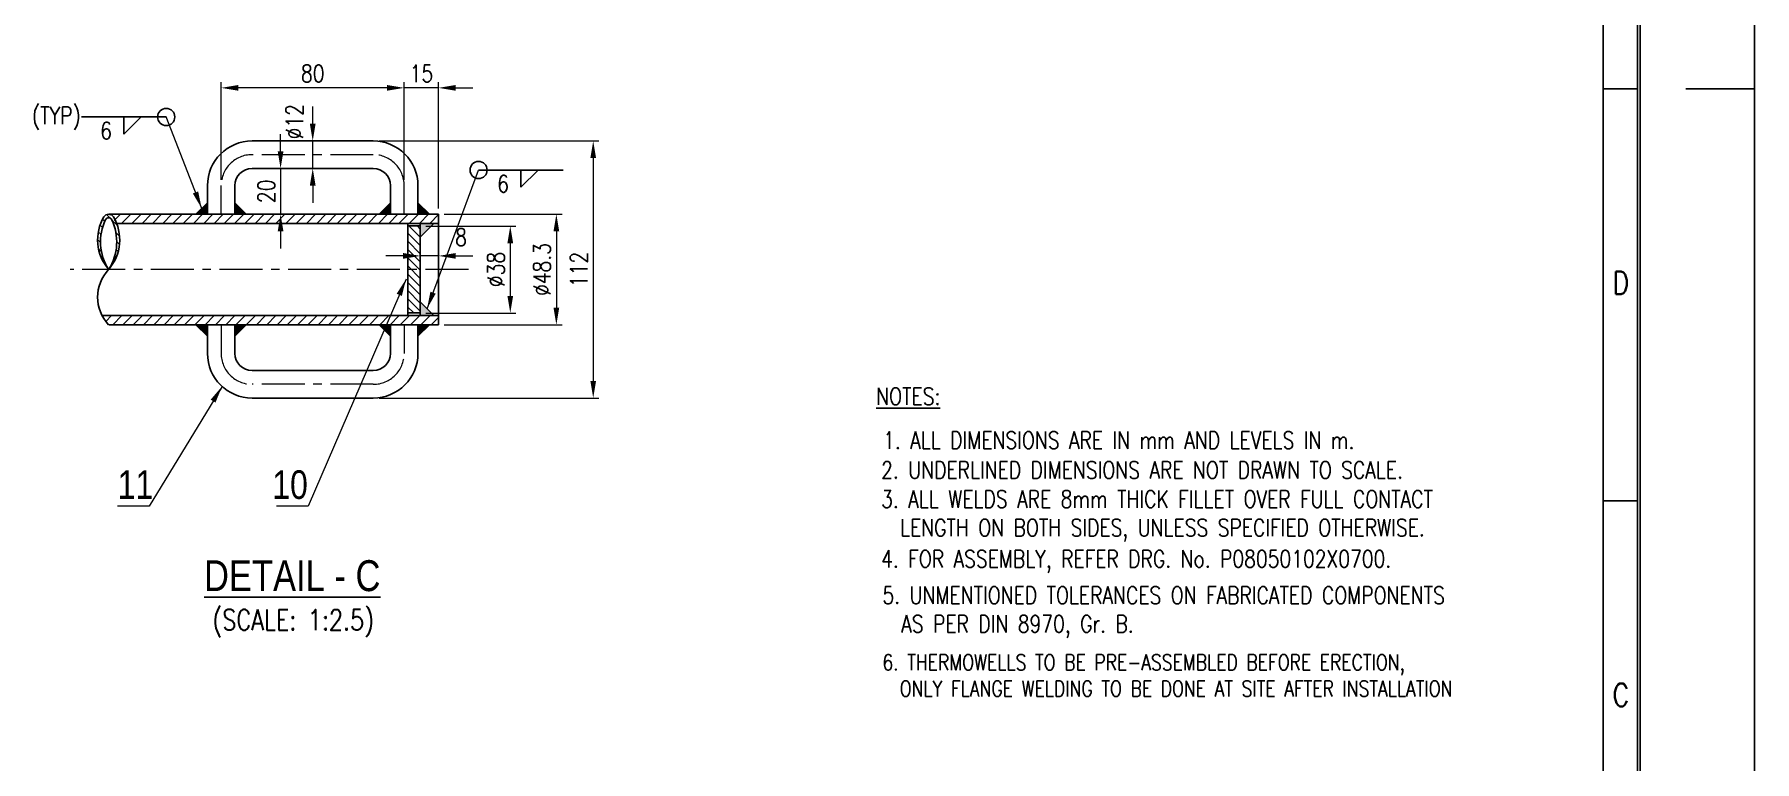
# Model space of a CAD drawing. Header units: millimetres. Extents: x -312754 to 97760, y -187476 to 33287.
# Drawn here: x 96256 to 97760, y 195 to 830 of the extents above; entities that cross this region are included whole.
import ezdxf
from ezdxf.enums import TextEntityAlignment as Align

# ---------------------------------------------------------------- set-up
doc = ezdxf.new("R2010")
doc.units = ezdxf.units.MM
doc.header["$LTSCALE"] = 6
doc.linetypes.add('CENTER', pattern=[2, 1.25, -0.25, 0.25, -0.25])
doc.layers.get('0').update_dxf_attribs({"lineweight": 25})
doc.layers.add('CENTRE', color=1, linetype='CENTER', lineweight=0)
doc.layers.add('NO9', color=9, linetype='Continuous', lineweight=0)
doc.styles.add('arial', font='arial.ttf', dxfattribs={"width": 0.8})
doc.styles.add('ROMANS', font='romans.shx', dxfattribs={"width": 0.8})
doc.styles.add('RS', font='ROMANS.SHX', dxfattribs={"width": 0.8})
doc.styles.add('style2', font='simplex.shx', dxfattribs={"width": 0.8, "height": 3})
doc.dimstyles.new('5 DIMx2', dxfattribs={"dimscale": 5, "dimtxt": 3, "dimasz": 3, "dimexe": 1, "dimexo": 1, "dimgap": 1, "dimtad": 1, "dimdec": 0, "dimlfac": 0.5, "dimzin": 12, "dimdsep": 46, "dimtxsty": 'ROMANS', "dimcen": 0, "dimclrd": 3, "dimclre": 3, "dimclrt": 2, "dimazin": 3, "dimtfac": 1, "dimtdec": 0, "dimtmove": 2, "dimatfit": 3, "dimfxl": 1, "dimtolj": 1, "dimtzin": 0, "dimlwd": 15, "dimlwe": 15, "dimarcsym": 0})

# ---------------------------------------------------------------- blocks, each defined once
blk = doc.blocks.new('ids-mme  A1')
at = {"color": 9}
for p, q in [((0, -594), (0, 0)), ((0, -297), (-12, -297))]:
    blk.add_line(p, q, dxfattribs=at)
at = {"color": 7}
for p, q in [((-20.5, -14), (-20.5, -580)), ((-20, -13.5), (-20, -580.5)), ((-26.5, -20), (-26.5, -580)), ((-20.5, -297), (-26.5, -297)), ((-20.5, -369), (-26.5, -369))]:
    blk.add_line(p, q, dxfattribs=at)
at = {"color": 7, "style": 'style2', "width": 0.8}
for s, p in [('D', (-24.82, -332.91)), ('C', (-24.82, -404.91))]:
    blk.add_text(s, height=4, dxfattribs=at).set_placement(p)
blk = doc.blocks.new('PIPE END')
at = {"ltscale": 5}
h = blk.add_hatch(dxfattribs=at)
h.set_pattern_fill('ANSI31', color=9, scale=0.17, style=0)
h.set_pattern_definition([(45, (-2479.7776, -598.8449), (-0.38166089, 0.38166089), [])])
h.paths.add_polyline_path([(5, 0, -0.259744), (9.5, 0.28, -0.655846), (9.5, -0.28, -0.258396), (5, 0, 0.323902), (9.76, -0.43, 0.557237), (9.76, 0.43, 0.323902)])
for centre, radius, start, end in [((2.5, -2.62), 3.62, 46.3968, 133.6032), ((7.68, -3.08), 4.08, 59.2069, 130.9958), ((7.5, -3.9), 4.64, 64.3756, 122.6175), ((7.5, 3.93), 4.66, 237.5273, 295.4797), ((7.68, 3.08), 4.08, 229.0042, 300.7931), ((9.38, 0), 0.3, 293.4826, 66.5174), ((9.5, 0), 0.5, 301.7437, 58.2563)]:
    blk.add_arc(centre, radius, start, end, dxfattribs=at)
blk = doc.blocks.new('*D66')
at = {"color": 3, "lineweight": 15, "ltscale": 5, "transparency": 16777216}
for p, q in [((96614.8, 673.3), (96717.8, 673.3)), ((96712.8, 658.3), (96712.8, 591.7)), ((96614.8, 576.7), (96717.8, 576.7))]:
    blk.add_line(p, q, dxfattribs=at)
at = {"color": 3, "ltscale": 5, "transparency": 16777216}
for points in [[(96710.3, 658.3), (96715.3, 658.3), (96712.8, 673.3)], [(96710.3, 591.7), (96715.3, 591.7), (96712.8, 576.7)]]:
    blk.add_solid(points, dxfattribs=at)
at = {"layer": 'Defpoints', "color": 0, "ltscale": 5, "transparency": 16777216}
for p in [(96609.8, 673.3), (96609.8, 576.7), (96712.8, 576.7)]:
    blk.add_point(p, dxfattribs=at)
at = {"color": 2, "ltscale": 5, "transparency": 16777216, "insert": (96700.3, 625), "char_height": 15, "attachment_point": 5, "rotation": 90, "style": 'ROMANS'}
blk.add_mtext('\\A1;%%C48.3', dxfattribs=at)
blk = doc.blocks.new('*D67')
at = {"color": 3, "lineweight": 15, "ltscale": 5, "transparency": 16777216}
for p, q in [((96557.8, 737.3), (96750, 737.3)), ((96745, 722.3), (96745, 527.7)), ((96557.8, 512.7), (96750, 512.7))]:
    blk.add_line(p, q, dxfattribs=at)
at = {"color": 3, "ltscale": 5, "transparency": 16777216}
for points in [[(96742.5, 722.3), (96747.5, 722.3), (96745, 737.3)], [(96742.5, 527.7), (96747.5, 527.7), (96745, 512.7)]]:
    blk.add_solid(points, dxfattribs=at)
at = {"layer": 'Defpoints', "color": 0, "ltscale": 5, "transparency": 16777216}
for p in [(96552.8, 737.3), (96552.8, 512.7), (96745, 512.7)]:
    blk.add_point(p, dxfattribs=at)
at = {"color": 2, "ltscale": 5, "transparency": 16777216, "insert": (96732.5, 625), "char_height": 15, "attachment_point": 5, "rotation": 90, "style": 'ROMANS'}
blk.add_mtext('\\A1;112', dxfattribs=at)
blk = doc.blocks.new('*D68')
at = {"color": 3, "lineweight": 15, "ltscale": 5, "transparency": 16777216}
for p, q in [((96499.8, 752.3), (96499.8, 767.3)), ((96499.8, 713.3), (96499.8, 737.3)), ((96499.8, 698.3), (96499.8, 683.3))]:
    blk.add_line(p, q, dxfattribs=at)
at = {"color": 3, "ltscale": 5, "transparency": 16777216}
for points in [[(96497.3, 752.3), (96502.3, 752.3), (96499.8, 737.3)], [(96497.3, 698.3), (96502.3, 698.3), (96499.8, 713.3)]]:
    blk.add_solid(points, dxfattribs=at)
at = {"layer": 'Defpoints', "color": 0, "ltscale": 5, "transparency": 16777216}
for p in [(96499.8, 737.3), (96499.8, 737.3), (96499.8, 713.3)]:
    blk.add_point(p, dxfattribs=at)
at = {"color": 2, "ltscale": 5, "transparency": 16777216, "insert": (96483.8, 754.1), "char_height": 15, "attachment_point": 5, "rotation": 90, "style": 'ROMANS'}
blk.add_mtext('\\A1;%%C12', dxfattribs=at)
blk = doc.blocks.new('*D69')
at = {"color": 3, "lineweight": 15, "ltscale": 5, "transparency": 16777216}
for p, q in [((96598.8, 663), (96677.5, 663)), ((96672.5, 648), (96672.5, 602)), ((96598.8, 587), (96677.5, 587))]:
    blk.add_line(p, q, dxfattribs=at)
at = {"color": 3, "ltscale": 5, "transparency": 16777216}
for points in [[(96670, 648), (96675, 648), (96672.5, 663)], [(96670, 602), (96675, 602), (96672.5, 587)]]:
    blk.add_solid(points, dxfattribs=at)
at = {"layer": 'Defpoints', "color": 0, "ltscale": 5, "transparency": 16777216}
for p in [(96593.8, 663), (96593.8, 587), (96672.5, 587)]:
    blk.add_point(p, dxfattribs=at)
at = {"color": 2, "ltscale": 5, "transparency": 16777216, "insert": (96660, 625), "char_height": 15, "attachment_point": 5, "rotation": 90, "style": 'ROMANS'}
blk.add_mtext('\\A1;%%C38', dxfattribs=at)
blk = doc.blocks.new('*D70')
at = {"color": 3, "lineweight": 15, "ltscale": 5, "transparency": 16777216}
for p, q in [((96564.8, 783.7), (96549.8, 783.7)), ((96579.8, 703.3), (96579.8, 788.7)), ((96609.8, 783.7), (96579.8, 783.7)), ((96609.8, 678.3), (96609.8, 788.7)), ((96624.8, 783.7), (96639.8, 783.7))]:
    blk.add_line(p, q, dxfattribs=at)
at = {"color": 3, "ltscale": 5, "transparency": 16777216}
for points in [[(96564.8, 786.2), (96564.8, 781.2), (96579.8, 783.7)], [(96624.8, 786.2), (96624.8, 781.2), (96609.8, 783.7)]]:
    blk.add_solid(points, dxfattribs=at)
at = {"layer": 'Defpoints', "color": 0, "ltscale": 5, "transparency": 16777216}
for p in [(96579.8, 783.7), (96579.8, 698.3), (96609.8, 673.3)]:
    blk.add_point(p, dxfattribs=at)
at = {"color": 2, "ltscale": 5, "transparency": 16777216, "insert": (96594.8, 796.2), "char_height": 15, "attachment_point": 5, "style": 'ROMANS'}
blk.add_mtext('\\A1;15', dxfattribs=at)
blk = doc.blocks.new('*D71')
at = {"color": 3, "lineweight": 15, "ltscale": 5, "transparency": 16777216}
for p, q in [((96578.8, 636.9), (96563.8, 636.9)), ((96593.8, 630), (96593.8, 641.9)), ((96609.8, 636.9), (96593.8, 636.9)), ((96609.8, 630), (96609.8, 641.9)), ((96624.8, 636.9), (96639.8, 636.9))]:
    blk.add_line(p, q, dxfattribs=at)
at = {"color": 3, "ltscale": 5, "transparency": 16777216}
for points in [[(96578.8, 639.4), (96578.8, 634.4), (96593.8, 636.9)], [(96624.8, 639.4), (96624.8, 634.4), (96609.8, 636.9)]]:
    blk.add_solid(points, dxfattribs=at)
at = {"layer": 'Defpoints', "color": 0, "ltscale": 5, "transparency": 16777216}
for p in [(96593.8, 636.9), (96593.8, 625), (96609.8, 625)]:
    blk.add_point(p, dxfattribs=at)
at = {"color": 2, "ltscale": 5, "transparency": 16777216, "insert": (96629.5, 653.2), "char_height": 15, "attachment_point": 5, "style": 'ROMANS'}
blk.add_mtext('\\A1;8', dxfattribs=at)
blk = doc.blocks.new('*D73')
at = {"color": 3, "lineweight": 15, "ltscale": 5, "transparency": 16777216}
for p, q in [((96419.8, 703.3), (96419.8, 788.7)), ((96564.8, 783.7), (96434.8, 783.7)), ((96579.8, 703.3), (96579.8, 788.7))]:
    blk.add_line(p, q, dxfattribs=at)
at = {"color": 3, "ltscale": 5, "transparency": 16777216}
for points in [[(96434.8, 786.2), (96434.8, 781.2), (96419.8, 783.7)], [(96564.8, 786.2), (96564.8, 781.2), (96579.8, 783.7)]]:
    blk.add_solid(points, dxfattribs=at)
at = {"layer": 'Defpoints', "color": 0, "ltscale": 5, "transparency": 16777216}
for p in [(96419.8, 783.7), (96419.8, 698.3), (96579.8, 698.3)]:
    blk.add_point(p, dxfattribs=at)
at = {"color": 2, "ltscale": 5, "transparency": 16777216, "insert": (96499.8, 796.2), "char_height": 15, "attachment_point": 5, "style": 'ROMANS'}
blk.add_mtext('\\A1;80', dxfattribs=at)
blk = doc.blocks.new('*D74')
at = {"color": 3, "lineweight": 15, "ltscale": 5, "transparency": 16777216}
for p, q in [((96471.7, 728.3), (96471.7, 743.3)), ((96494.8, 713.3), (96466.7, 713.3)), ((96471.7, 713.3), (96471.7, 673.3)), ((96494.8, 673.3), (96466.7, 673.3)), ((96471.7, 658.3), (96471.7, 643.3))]:
    blk.add_line(p, q, dxfattribs=at)
at = {"color": 3, "ltscale": 5, "transparency": 16777216}
for points in [[(96469.2, 728.3), (96474.2, 728.3), (96471.7, 713.3)], [(96469.2, 658.3), (96474.2, 658.3), (96471.7, 673.3)]]:
    blk.add_solid(points, dxfattribs=at)
at = {"layer": 'Defpoints', "color": 0, "ltscale": 5, "transparency": 16777216}
for p in [(96499.8, 713.3), (96471.7, 673.3), (96499.8, 673.3)]:
    blk.add_point(p, dxfattribs=at)
at = {"color": 2, "ltscale": 5, "transparency": 16777216, "insert": (96459.2, 693.3), "char_height": 15, "attachment_point": 5, "rotation": 90, "style": 'ROMANS'}
blk.add_mtext('\\A1;20', dxfattribs=at)

msp = doc.modelspace()

# ---------------------------------------------------------------- hatches: boundary and pattern name
at = {"ltscale": 5}
for points in [[(96407.7545, 683.319), (96397.7545, 673.319), (96407.7545, 673.319)], [(96431.7545, 683.319), (96441.7545, 673.319), (96431.7545, 673.319)], [(96567.7545, 683.319), (96557.7545, 673.319), (96567.7545, 673.319)], [(96591.7545, 683.319), (96601.7545, 673.319), (96591.7545, 673.319)], [(96407.7545, 566.719), (96397.7545, 576.719), (96407.7545, 576.719)], [(96431.7545, 566.719), (96441.7545, 576.719), (96431.7545, 576.719)], [(96567.7545, 566.719), (96557.7545, 576.719), (96567.7545, 576.719)], [(96591.7545, 566.719), (96601.7545, 576.719), (96591.7545, 576.719)]]:
    msp.add_hatch(color=256, dxfattribs=at).paths.add_polyline_path(points)
h = msp.add_hatch(dxfattribs=at)
h.set_pattern_fill('ANSI31', color=256, scale=2, style=0)
h.set_pattern_definition([(45, (-98647.987, 7659.5627), (-4.49012806, 4.49012806), [])])
edge = h.paths.add_edge_path()
edge.add_line((96609.7545, 673.319), (96321.8851, 673.319))
edge.add_ellipse((96321.4157, 668.489), major_axis=(3.4153, 3.4153), ratio=1, start_angle=346.7436643, end_angle=404.9993998, ccw=False)
edge.add_ellipse((96291.682, 650.8623), major_axis=(27.8565, 27.8565), ratio=1, start_angle=336.528735, end_angle=345.7930952, ccw=False)
edge.add_line((96328.3286, 665.319), (96609.7545, 665.319))
edge.add_line((96609.7545, 665.319), (96609.7545, 673.319))
edge = h.paths.add_edge_path()
edge.add_line((96609.7545, 584.719), (96315.7022, 584.719))
edge.add_ellipse((96346.7729, 600.869), major_axis=(24.7609, 24.7609), ratio=1, start_angle=162.4646695, end_angle=178.603244)
edge.add_line((96321.4157, 576.719), (96609.7545, 576.719))
edge.add_line((96609.7545, 576.719), (96609.7545, 584.719))
h = msp.add_hatch(color=256, dxfattribs=at)
h.paths.add_polyline_path([(96605.7545, 665.319), (96593.7545, 665.319), (96593.7545, 653.319)])
h.paths.add_polyline_path([(96593.7545, 596.719), (96593.7545, 584.719), (96605.7545, 584.719)])
at = {"layer": 'NO9', "ltscale": 5}
h = msp.add_hatch(dxfattribs=at)
h.set_pattern_fill('ANSI31', color=256, scale=1.6, angle=90, style=0)
h.set_pattern_definition([(135, (-99037.3167, 12735.0164), (-3.59210245, -3.59210245), [])])
h.paths.add_polyline_path([(96593.7545, 663.019), (96582.9545, 663.019), (96582.9545, 625.019), (96593.7545, 625.019)])
h.paths.add_polyline_path([(96593.7545, 625.019), (96582.9545, 625.019), (96582.9545, 587.019), (96593.7545, 587.019)])

# ---------------------------------------------------------------- linework, layer by layer
for p, q in [((96371.7371, 758.2496), (96297.7432, 758.2496)), ((96718.7965, 711.9249), (96644.8025, 711.9249))]:
    msp.add_line(p, q)
at = {"ltscale": 5}
for p, q in [((96446.7545, 737.319), (96552.7545, 737.319)), ((96446.7545, 713.319), (96552.7545, 713.319)), ((96407.7545, 673.319), (96407.7545, 698.319)), ((96431.7545, 673.319), (96431.7545, 698.319)), ((96567.7545, 673.319), (96567.7545, 698.319)), ((96591.7545, 673.319), (96591.7545, 698.319)), ((96397.7545, 673.319), (96407.7545, 683.319)), ((96441.7545, 673.319), (96431.7545, 683.319)), ((96557.7545, 673.319), (96567.7545, 683.319)), ((96601.7545, 673.319), (96591.7545, 683.319)), ((96321.4157, 673.319), (96609.7545, 673.319)), ((96328.3286, 665.319), (96609.7545, 665.319)), ((96582.9545, 665.319), (96582.9545, 584.719)), ((96593.7545, 663.019), (96582.9545, 663.019)), ((96593.7545, 665.319), (96593.7545, 584.719)), ((96593.7545, 653.319), (96605.7545, 665.319)), ((96609.7545, 576.719), (96609.7545, 673.319)), ((96593.7545, 587.019), (96582.9545, 587.019)), ((96593.7545, 596.719), (96605.7545, 584.719)), ((96315.7022, 584.719), (96609.7545, 584.719)), ((96321.4157, 576.719), (96609.7545, 576.719)), ((96397.7545, 576.719), (96407.7545, 566.719)), ((96407.7545, 576.719), (96407.7545, 551.719)), ((96431.7545, 576.719), (96431.7545, 551.719)), ((96441.7545, 576.719), (96431.7545, 566.719)), ((96557.7545, 576.719), (96567.7545, 566.719)), ((96567.7545, 576.719), (96567.7545, 551.719)), ((96591.7545, 576.719), (96591.7545, 551.719)), ((96601.7545, 576.719), (96591.7545, 566.719)), ((96446.7545, 536.719), (96552.7545, 536.719)), ((96446.7545, 512.719), (96552.7545, 512.719))]:
    msp.add_line(p, q, dxfattribs=at)
for points in [[(96334.7127, 743.2496), (96349.7127, 758.2496), (96334.7127, 758.2496)], [(96681.7721, 696.9249), (96696.7721, 711.9249), (96681.7721, 711.9249)]]:
    msp.add_lwpolyline(points, close=True)
for centre in [(96371.7371, 758.2496), (96644.8025, 711.9249)]:
    msp.add_circle(centre, 7.5)
for centre, radius, start, end in [((96446.7545, 698.319), 39, 90, 180), ((96552.7545, 698.319), 39, 0, 90), ((96446.7545, 698.319), 15, 90, 180), ((96552.7545, 698.319), 15, 0, 90), ((96446.7545, 551.719), 39, 180, 270), ((96446.7545, 551.719), 15, 180, 270), ((96552.7545, 551.719), 15, 270, 0), ((96552.7545, 551.719), 39, 270, 0)]:
    msp.add_arc(centre, radius, start, end, dxfattribs=at)
at = {"layer": 'CENTRE', "ltscale": 5}
for p, q in [((96552.7545, 725.319), (96446.7545, 725.319)), ((96419.7545, 673.319), (96419.7545, 698.319)), ((96579.7545, 673.319), (96579.7545, 698.319)), ((96635.8661, 625.019), (96287.6491, 625.019)), ((96419.7545, 576.719), (96419.7545, 551.719)), ((96579.7545, 576.719), (96579.7545, 551.719)), ((96552.7545, 524.719), (96446.7545, 524.719))]:
    msp.add_line(p, q, dxfattribs=at)
for centre, start, end in [((96446.7545, 698.319), 90, 180), ((96552.7545, 698.319), 0, 90), ((96446.7545, 551.719), 180, 270), ((96552.7545, 551.719), 270, 0)]:
    msp.add_arc(centre, 27, start, end, dxfattribs=at)

# ---------------------------------------------------------------- block references
at = {"xscale": 5, "yscale": 5, "zscale": 5}
msp.add_blockref('ids-mme  A1', (97760.2987, 2267.92), dxfattribs=at)
at = {"xscale": 9.660000000032596, "yscale": 9.660000000003492, "zscale": 9.65999999999767, "rotation": 90}
msp.add_blockref('PIPE END', (96321.4157, 576.719), dxfattribs=at)

# ---------------------------------------------------------------- texts
at = {"ltscale": 5, "style": 'arial', "width": 0.8}
for s, height, p in [('11', 25, (96344.8579, 437.0703)), ('10', 25, (96479.9865, 437.0703)), ('%%UDETAIL - C', 27, (96481.8829, 357.5323))]:
    msp.add_text(s, height=height, dxfattribs=at).set_placement(p, align=Align.MIDDLE_CENTER)
at = {"style": 'ROMANS'}
for s, insert, char_height, attachment_point in [('(TYP)', (96275.7726, 757.0749), 15, 5), ('6', (96319.1733, 746.2312), 15, 5), ('6', (96666.2327, 699.9065), 15, 5), ('5. UNMENTIONED TOLERANCES ON FABRICATED COMPONENTS \\P  AS PER DIN 8970, Gr. B.', (96997.8704, 325.6481), 15, 4), ('(SCALE: 1:2.5)', (96482.7559, 315.8849), 18, 5), ('{\\H0.9167x;6. THERMOWELLS TO BE PRE-ASSEMBLED BEFORE ERECTION, \\P  ONLY FLANGE WELDING TO BE DONE AT SITE AFTER INSTALLATION}', (96997.8704, 270.3276), 15, 4)]:
    msp.add_mtext(s, dxfattribs=dict(at, insert=insert, char_height=char_height, attachment_point=attachment_point))
at = {"color": 7, "char_height": 15, "style": 'RS'}
for s, insert, attachment_point in [('{\\LNOTES:}', (97020.4206, 514.2668), 5), ('1. ALL DIMENSIONS ARE IN mm AND LEVELS IN m.', (96998.4595, 475.9066), 4), ('2. UNDERLINED DIMENSIONS ARE NOT DRAWN TO SCALE.', (96996.7368, 449.8391), 4), ('3. ALL WELDS ARE 8mm THICK FILLET OVER FULL CONTACT\\P  LENGTH ON BOTH SIDES, UNLESS SPECIFIED OTHERWISE.', (96996.7558, 409.6512), 4), ('4. FOR ASSEMBLY, REFER DRG. No. P08050102X0700.', (96996.7558, 369.9401), 4)]:
    msp.add_mtext(s, dxfattribs=dict(at, insert=insert, attachment_point=attachment_point))

# ---------------------------------------------------------------- dimensions: what is measured, and where the dimension line sits
at = {"ltscale": 5}
dim = msp.add_linear_dim(base=(96419.7545, 783.7138), p1=(96579.7545, 698.319), p2=(96419.7545, 698.319), dimstyle='5 DIMx2', override={"dimdec": 1}, dxfattribs=at)
dim.commit()
dim.dimension.update_dxf_attribs({"geometry": '*D73', "text_midpoint": (96499.7545, 796.2138)})
dim = msp.add_linear_dim(base=(96579.7545, 783.7138), p1=(96609.7545, 673.319), p2=(96579.7545, 698.319), dimstyle='5 DIMx2', dxfattribs=at)
dim.commit()
dim.dimension.update_dxf_attribs({"geometry": '*D70', "text_midpoint": (96594.7545, 796.2138)})
dim = msp.add_linear_dim(base=(96499.7545, 737.319), p1=(96499.7545, 713.319), p2=(96499.7545, 737.319), angle=90, text='%%C<>', dimstyle='5 DIMx2', override={"dimdec": 1}, dxfattribs=at)
dim.commit()
dim.dimension.update_dxf_attribs({"geometry": '*D68', "text_midpoint": (96483.7545, 754.1011), "dimtype": 160})
dim = msp.add_linear_dim(base=(96471.7206, 673.319), p1=(96499.7545, 713.319), p2=(96499.7545, 673.319), angle=90, dimstyle='5 DIMx2', override={"dimdec": 1}, dxfattribs=at)
dim.commit()
dim.dimension.update_dxf_attribs({"geometry": '*D74', "text_midpoint": (96459.2206, 693.319)})
dim = msp.add_linear_dim(base=(96745.0352, 512.719), p1=(96552.7545, 737.319), p2=(96552.7545, 512.719), angle=90, dimstyle='5 DIMx2', dxfattribs=at)
dim.commit()
dim.dimension.update_dxf_attribs({"geometry": '*D67', "text_midpoint": (96732.5352, 625.019)})
dim = msp.add_linear_dim(base=(96593.7545, 636.9033), p1=(96609.7545, 625.019), p2=(96593.7545, 625.019), dimstyle='5 DIMx2', dxfattribs=at)
dim.commit()
dim.dimension.update_dxf_attribs({"geometry": '*D71', "text_midpoint": (96629.4916, 653.2263), "dimtype": 160})
for base, p1, p2, picture, middle in [((96672.5225, 587.019), (96593.7545, 663.019), (96593.7545, 587.019), '*D69', (96660.0225, 625.019)), ((96712.7806, 576.719), (96609.7545, 673.319), (96609.7545, 576.719), '*D66', (96700.2806, 625.019))]:
    dim = msp.add_linear_dim(base=base, p1=p1, p2=p2, angle=90, text='%%C<>', dimstyle='5 DIMx2', override={"dimdec": 1}, dxfattribs=at)
    dim.commit()
    dim.dimension.update_dxf_attribs({"geometry": picture, "text_midpoint": middle})

# ---------------------------------------------------------------- leaders
for points in [[(96402.7545, 678.319), (96371.7371, 758.2496)], [(96599.7545, 590.719), (96644.8025, 711.9249)], [(96581.4314, 616.6737), (96495.7412, 418.2262), (96468.0917, 418.2262)], [(96420.5163, 522.865), (96356.82, 418.2262), (96329.1705, 418.2262)]]:
    msp.add_leader(points, dimstyle='5 DIMx2', dxfattribs=at)

doc.saveas('drawing.dxf')
